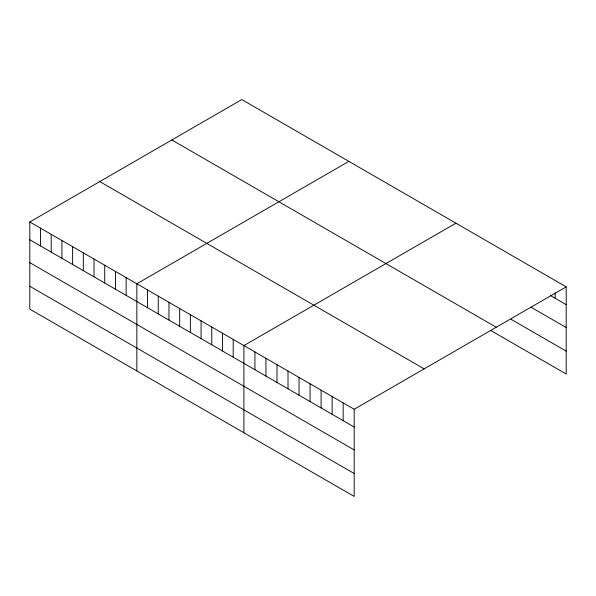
<?xml version="1.0" encoding="UTF-8"?>
<svg xmlns="http://www.w3.org/2000/svg" width="596" height="596" viewBox="0 0 596 596"><rect width="100%" height="100%" fill="white"/><g stroke="black" fill="none" stroke-linecap="round" stroke-linejoin="round"><path stroke-width="0.89" d="M29.8 221.973L354.188 409.258L354.188 496.431L29.8 309.145L29.8 221.973L241.812 99.569L566.2 286.855L566.2 374.027L490.568 330.363M348.861 161.374L136.849 283.778L136.849 370.95M455.91 223.18L243.898 345.583L243.898 432.756M354.188 409.258L566.2 286.855M550.443 295.527L566.2 304.623M530.745 307.059L566.2 327.524M511.055 319.285L566.2 351.126M171.849 139.963L496.237 327.249M99.763 181.579L424.151 368.864M29.8 239.748L354.188 427.027M29.8 262.65L354.188 449.928M29.8 286.244L354.188 473.529M555.174 292.927L555.174 298.261M343.162 402.889L343.162 420.664M332.128 396.519L332.128 414.295M321.102 390.157L321.102 407.925M310.069 383.787L310.069 401.555M299.043 377.417L299.043 395.193M288.01 371.055L288.01 388.823M276.984 364.685L276.984 382.453M265.958 358.315L265.958 376.091M254.924 351.945L254.924 369.721M233.192 339.4L233.192 357.175M222.487 333.224L222.487 350.992M211.781 327.04L211.781 344.808M201.075 320.857L201.075 338.632M190.37 314.681L190.37 332.449M179.664 308.497L179.664 326.273M168.966 302.321L168.966 320.089M158.26 296.137L158.26 313.913M147.555 289.961L147.555 307.73M126.143 277.594L126.143 295.37M115.438 271.418L115.438 289.187M104.732 265.235L104.732 283.011M94.026 259.059L94.026 276.827M83.321 252.875L83.321 270.651M72.623 246.692L72.623 264.468M61.917 240.516L61.917 258.284M51.211 234.332L51.211 252.108M40.506 228.156L40.506 245.925"/></g></svg>
